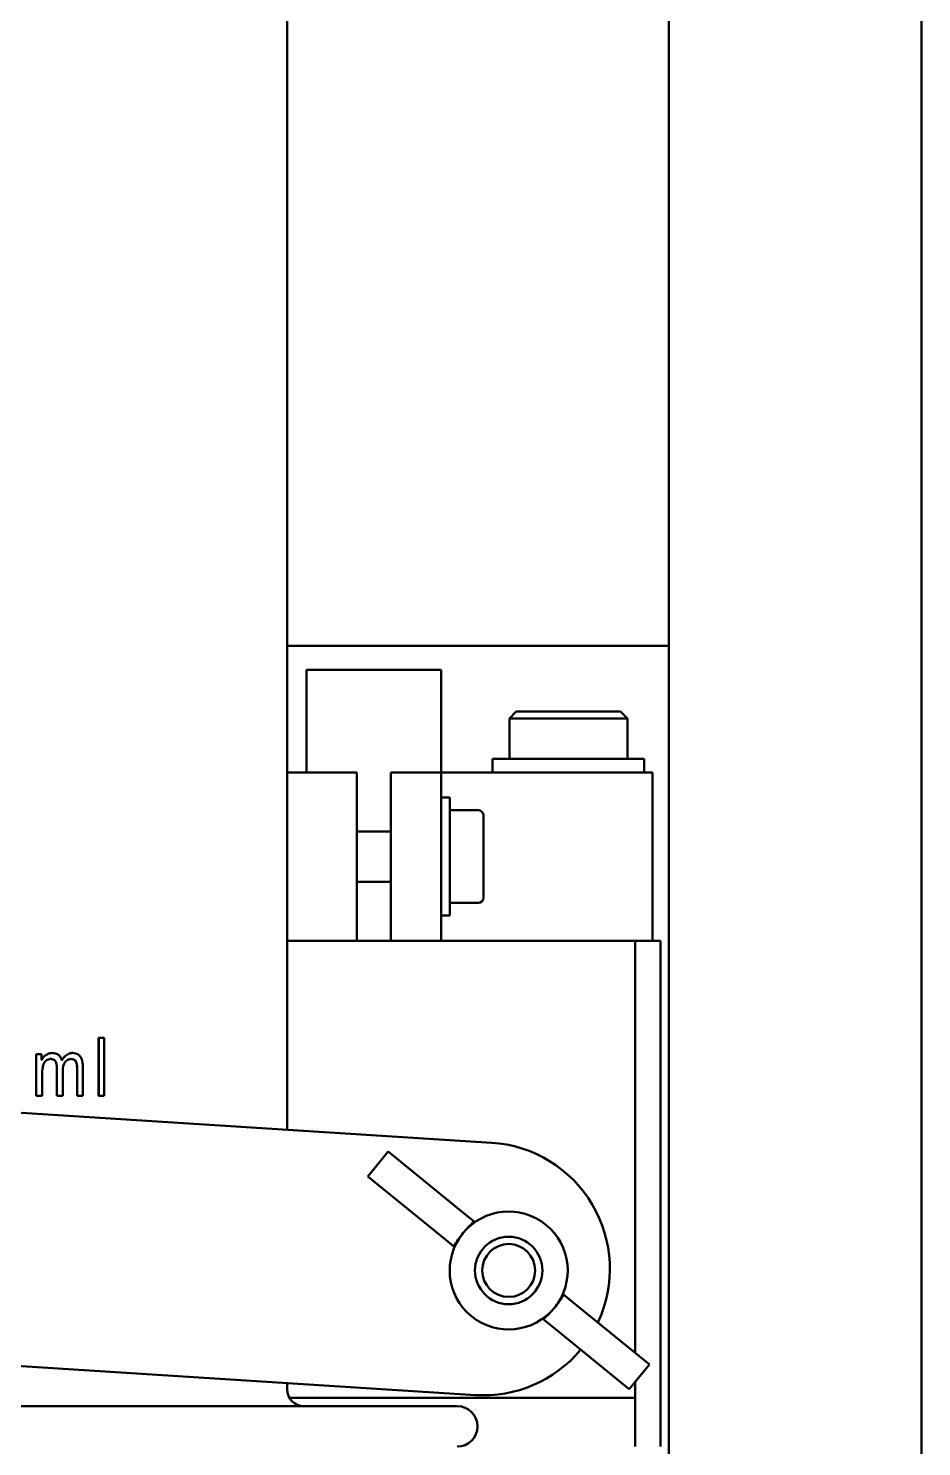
# Model space of a CAD drawing. Header units: millimetres. Extents: x -2015 to 3360, y -4745 to 2376.
# Drawn here: x 930 to 983, y 1687.2 to 1771.4 of the extents above; entities that cross this region are included whole.
import ezdxf

# ---------------------------------------------------------------- set-up
doc = ezdxf.new("R2010")
doc.units = ezdxf.units.MM
doc.header["$LTSCALE"] = 8
doc.layers.add('Visible (ISO)', color=7, linetype='Continuous', lineweight=50)

msp = doc.modelspace()

# ---------------------------------------------------------------- linework, layer by layer
at = {"layer": 'Visible (ISO)'}
for p, q in [((945.334, 1811.448), (945.334, 1706.026)), ((967.984, 1783.305), (967.984, 1664.305)), ((982.984, 1664.305), (982.984, 1783.305)), ((967.984, 1734.725), (945.334, 1734.725)), ((946.484, 1733.305), (954.484, 1733.305)), ((946.484, 1733.305), (946.484, 1727.225)), ((954.484, 1733.305), (954.484, 1727.225)), ((958.926, 1730.825), (958.526, 1730.425)), ((965.126, 1730.825), (958.926, 1730.825)), ((965.126, 1730.825), (965.526, 1730.425)), ((958.526, 1730.425), (965.526, 1730.425)), ((958.526, 1730.425), (958.526, 1728.025)), ((965.526, 1730.425), (965.526, 1728.025)), ((966.526, 1728.025), (957.526, 1728.025)), ((957.526, 1728.025), (957.526, 1727.225)), ((966.526, 1728.025), (966.526, 1727.225)), ((945.334, 1727.225), (945.484, 1727.225)), ((949.484, 1727.225), (945.484, 1727.225)), ((949.484, 1727.225), (949.484, 1717.225)), ((953.984, 1727.225), (951.484, 1727.225)), ((951.484, 1727.225), (951.484, 1717.225)), ((953.984, 1727.225), (954.484, 1727.225)), ((954.984, 1727.225), (954.484, 1727.225)), ((954.484, 1717.225), (954.484, 1727.225)), ((954.984, 1727.225), (963.026, 1727.225)), ((963.026, 1727.225), (967.026, 1727.225)), ((967.026, 1717.225), (967.026, 1727.225)), ((954.484, 1725.725), (954.984, 1725.725)), ((954.984, 1725.725), (954.984, 1718.725)), ((956.684, 1724.975), (954.984, 1724.975)), ((956.984, 1724.675), (956.984, 1719.775)), ((951.484, 1723.725), (949.484, 1723.725)), ((951.484, 1720.725), (949.484, 1720.725)), ((956.684, 1719.475), (954.984, 1719.475)), ((954.484, 1718.725), (954.984, 1718.725)), ((965.984, 1717.225), (945.334, 1717.225)), ((965.984, 1692.794), (965.984, 1717.225)), ((965.984, 1717.225), (967.484, 1717.225)), ((967.484, 1717.225), (967.484, 1687.225)), ((934.155, 1708.031), (934.155, 1711.479)), ((934.155, 1711.479), (934.16, 1711.479)), ((934.16, 1708.031), (934.16, 1711.479)), ((934.487, 1711.479), (934.16, 1711.479)), ((934.487, 1711.479), (934.487, 1708.031)), ((930.452, 1708.031), (930.452, 1710.512)), ((930.452, 1710.512), (930.455, 1710.512)), ((930.455, 1708.031), (930.455, 1710.512)), ((930.772, 1710.512), (930.455, 1710.512)), ((930.772, 1710.512), (930.772, 1710.173)), ((931.392, 1710.577), (931.394, 1710.577)), ((932.595, 1710.577), (932.598, 1710.577)), ((930.772, 1710.173), (930.78, 1710.173)), ((931.678, 1708.031), (931.678, 1709.657)), ((931.681, 1708.031), (931.681, 1709.657)), ((932.878, 1708.031), (932.878, 1709.61)), ((932.882, 1708.031), (932.882, 1709.61)), ((933.22, 1709.742), (933.22, 1708.031)), ((930.807, 1709.329), (930.807, 1708.031)), ((932.027, 1709.483), (932.027, 1708.031)), ((957.463, 1705.255), (912.553, 1708.11)), ((930.452, 1708.031), (930.455, 1708.031)), ((930.455, 1708.031), (930.807, 1708.031)), ((931.678, 1708.031), (931.681, 1708.031)), ((931.681, 1708.031), (932.027, 1708.031)), ((932.878, 1708.031), (932.882, 1708.031)), ((932.882, 1708.031), (933.22, 1708.031)), ((934.155, 1708.031), (934.16, 1708.031)), ((934.16, 1708.031), (934.487, 1708.031)), ((951.329, 1704.726), (950.129, 1703.252)), ((951.329, 1704.726), (955.953, 1700.961)), ((954.753, 1699.488), (950.129, 1703.252)), ((956.429, 1700.573), (955.953, 1700.961)), ((954.753, 1699.488), (955.229, 1699.1)), ((961.738, 1696.251), (962.214, 1695.863)), ((966.838, 1692.098), (962.214, 1695.863)), ((961.015, 1694.389), (960.538, 1694.777)), ((961.015, 1694.389), (965.639, 1690.625)), ((911.602, 1693.141), (956.511, 1690.285)), ((965.639, 1690.625), (966.838, 1692.098)), ((945.334, 1690.996), (945.334, 1690.625)), ((965.984, 1690.125), (965.984, 1691.048)), ((918.784, 1689.625), (933.183, 1689.625)), ((946.354, 1689.625), (933.183, 1689.625)), ((945.468, 1690.125), (965.984, 1690.125)), ((946.354, 1689.625), (955.434, 1689.625)), ((965.984, 1690.125), (965.984, 1687.225))]:
    msp.add_line(p, q, dxfattribs=at)
for radius in [2, 1.571]:
    msp.add_circle((958.484, 1697.675), radius, dxfattribs=at)
for centre, radius, start, end in [((956.684, 1724.675), 0.3, 0, 90), ((956.684, 1719.775), 0.3, 270, 0), ((956.987, 1697.77), 7.5, 334.9028, 86.36219), ((958.484, 1697.675), 3.5, 320.84816, 140.84816), ((958.484, 1697.675), 3.5, 140.84816, 320.84816), ((956.987, 1697.77), 7.5, 266.36219, 320.24733), ((946.334, 1690.625), 1, 180, 270), ((955.434, 1688.425), 1.2, 270, 90)]:
    msp.add_arc(centre, radius, start, end, dxfattribs=at)
for centre, major_axis, ratio, start_param, end_param in [((932.503, 1709.946), (-0.32, -0.056), 0.845518, 4.507185, 4.92168), ((932.637, 1710.04), (-0.141, 0.104), 0.861775, 4.422243, 4.885531), ((932.64, 1710.04), (-0.142, 0.103), 0.861603, 4.420649, 4.883953), ((932.505, 1709.906), (-0.225, 0.317), 0.872176, 4.527609, 4.790447), ((932.508, 1709.906), (-0.226, 0.316), 0.872323, 4.525828, 4.788666), ((931.636, 1709.695), (0, 1.326), 0.934923, 4.780774, 4.87408), ((931.428, 1709.695), (-1.451, -0.003), 0.986101, 3.202318, 3.288671), ((930.462, 1709.61), (0, 2.586), 0.934476, 4.712464, 4.780373), ((964.307, 1692.934), (8.537, -6.951), 0.731283, 3.023313, 3.141593), ((964.307, 1692.934), (8.537, -6.951), 0.731283, 3.141593, 3.259872), ((952.661, 1702.416), (8.537, -6.951), 0.731283, 0, 0.118279), ((952.661, 1702.416), (8.537, -6.951), 0.731283, 6.164906, 6.283185)]:
    msp.add_ellipse(centre, major_axis=major_axis, ratio=ratio, start_param=start_param, end_param=end_param, dxfattribs=at)
for points, knots in [([(930.777, 1710.173), (930.817, 1710.25), (930.871, 1710.32), (930.935, 1710.38), (930.999, 1710.44), (931.074, 1710.49), (931.155, 1710.526)], [-2.6810281, -2.6810281, -2.6810281, -2.6810281, -2.3451111, -2.3451111, -2.3451111, -2.009194, -2.009194, -2.009194, -2.009194]), ([(930.78, 1710.173), (930.82, 1710.251), (930.874, 1710.321), (931.003, 1710.441), (931.078, 1710.49), (931.158, 1710.526)], [0, 0, 0, 0, 0.0265228, 0.0265228, 0.05369435, 0.05369435, 0.05369435, 0.05369435]), ([(931.155, 1710.526), (931.193, 1710.543), (931.231, 1710.556), (931.31, 1710.573), (931.351, 1710.577), (931.392, 1710.577)], [0, 0, 0, 0, 0.01256489, 0.01256489, 0.02521383, 0.02521383, 0.02521383, 0.02521383]), ([(931.158, 1710.526), (931.195, 1710.543), (931.234, 1710.556), (931.313, 1710.573), (931.354, 1710.577), (931.394, 1710.577)], [0, 0, 0, 0, 0.01257094, 0.01257094, 0.02522647, 0.02522647, 0.02522647, 0.02522647]), ([(931.394, 1710.577), (931.438, 1710.577), (931.481, 1710.573), (931.566, 1710.558), (931.608, 1710.546), (931.649, 1710.531)], [0, 0, 0, 0, 0.01356114, 0.01356114, 0.02705738, 0.02705738, 0.02705738, 0.02705738]), ([(931.649, 1710.531), (931.67, 1710.524), (931.69, 1710.514), (931.729, 1710.493), (931.747, 1710.481), (931.765, 1710.468)], [0, 0, 0, 0, 0.00691973, 0.00691973, 0.01377328, 0.01377328, 0.01377328, 0.01377328]), ([(931.765, 1710.468), (931.783, 1710.455), (931.8, 1710.44), (931.831, 1710.408), (931.846, 1710.391), (931.859, 1710.373)], [0, 0, 0, 0, 0.00689599, 0.00689599, 0.01371259, 0.01371259, 0.01371259, 0.01371259]), ([(931.974, 1710.144), (932.016, 1710.225), (932.072, 1710.3), (932.138, 1710.364), (932.206, 1710.429), (932.284, 1710.484), (932.369, 1710.525)], [-2.6708924, -2.6708924, -2.6708924, -2.6708924, -2.3537134, -2.3537134, -2.3537134, -2.0316343, -2.0316343, -2.0316343, -2.0316343]), ([(931.975, 1710.14), (932.018, 1710.224), (932.075, 1710.3), (932.21, 1710.43), (932.288, 1710.484), (932.372, 1710.525)], [0, 0, 0, 0, 0.02856495, 0.02856495, 0.05780685, 0.05780685, 0.05780685, 0.05780685]), ([(932.369, 1710.525), (932.404, 1710.542), (932.441, 1710.555), (932.517, 1710.572), (932.556, 1710.577), (932.595, 1710.577)], [0, 0, 0, 0, 0.01233178, 0.01233178, 0.02475417, 0.02475417, 0.02475417, 0.02475417]), ([(932.372, 1710.525), (932.407, 1710.542), (932.444, 1710.555), (932.52, 1710.572), (932.559, 1710.577), (932.598, 1710.577)], [0, 0, 0, 0, 0.01233764, 0.01233764, 0.02476646, 0.02476646, 0.02476646, 0.02476646]), ([(932.941, 1710.481), (932.965, 1710.467), (932.988, 1710.45), (933.03, 1710.412), (933.049, 1710.391), (933.065, 1710.368)], [0, 0, 0, 0, 0.00885213, 0.00885213, 0.01757317, 0.01757317, 0.01757317, 0.01757317]), ([(930.864, 1709.846), (930.845, 1709.761), (930.831, 1709.676), (930.812, 1709.503), (930.807, 1709.416), (930.807, 1709.329)], [0, 0, 0, 0, 0.02609156, 0.02609156, 0.05213405, 0.05213405, 0.05213405, 0.05213405]), ([(930.952, 1710.034), (930.931, 1710.006), (930.912, 1709.976), (930.883, 1709.913), (930.871, 1709.88), (930.864, 1709.846)], [0, 0, 0, 0, 0.01059953, 0.01059953, 0.02106316, 0.02106316, 0.02106316, 0.02106316]), ([(931.173, 1710.196), (931.13, 1710.18), (931.088, 1710.158), (931.014, 1710.103), (930.98, 1710.071), (930.952, 1710.034)], [0, 0, 0, 0, 0.01436755, 0.01436755, 0.02844595, 0.02844595, 0.02844595, 0.02844595]), ([(931.322, 1710.222), (931.296, 1710.222), (931.271, 1710.22), (931.221, 1710.211), (931.197, 1710.205), (931.173, 1710.196)], [0, 0, 0, 0, 0.00787238, 0.00787238, 0.01570652, 0.01570652, 0.01570652, 0.01570652]), ([(931.508, 1710.17), (931.479, 1710.187), (931.449, 1710.2), (931.386, 1710.218), (931.353, 1710.222), (931.32, 1710.222)], [0, 0, 0, 0, 0.01023308, 0.01023308, 0.020436, 0.020436, 0.020436, 0.020436]), ([(931.511, 1710.17), (931.482, 1710.187), (931.452, 1710.2), (931.388, 1710.218), (931.355, 1710.222), (931.322, 1710.222)], [0, 0, 0, 0, 0.01023759, 0.01023759, 0.02058355, 0.02058355, 0.02058355, 0.02058355]), ([(931.584, 1710.102), (931.574, 1710.116), (931.562, 1710.128), (931.536, 1710.151), (931.522, 1710.161), (931.508, 1710.17)], [0, 0, 0, 0, 0.00523024, 0.00523024, 0.01053529, 0.01053529, 0.01053529, 0.01053529]), ([(931.587, 1710.102), (931.577, 1710.116), (931.565, 1710.128), (931.539, 1710.151), (931.525, 1710.161), (931.511, 1710.17)], [0, 0, 0, 0, 0.00523156, 0.00523156, 0.01053842, 0.01053842, 0.01053842, 0.01053842]), ([(931.641, 1709.984), (931.636, 1710.006), (931.628, 1710.026), (931.609, 1710.066), (931.598, 1710.085), (931.584, 1710.102)], [0, 0, 0, 0, 0.00661057, 0.00661057, 0.01330813, 0.01330813, 0.01330813, 0.01330813]), ([(931.643, 1709.984), (931.639, 1710.006), (931.631, 1710.026), (931.612, 1710.066), (931.601, 1710.085), (931.587, 1710.102)], [0, 0, 0, 0, 0.006611, 0.006611, 0.01330958, 0.01330958, 0.01330958, 0.01330958]), ([(931.678, 1709.657), (931.678, 1709.712), (931.674, 1709.767), (931.662, 1709.876), (931.653, 1709.931), (931.641, 1709.984)], [0, 0, 0, 0, 0.01651504, 0.01651504, 0.03302972, 0.03302972, 0.03302972, 0.03302972]), ([(931.681, 1709.657), (931.681, 1709.712), (931.677, 1709.767), (931.665, 1709.876), (931.656, 1709.931), (931.643, 1709.984)], [0, 0, 0, 0, 0.01651522, 0.01651522, 0.03303008, 0.03303008, 0.03303008, 0.03303008]), ([(932.09, 1709.895), (932.069, 1709.829), (932.053, 1709.76), (932.032, 1709.622), (932.027, 1709.553), (932.027, 1709.483)], [0, 0, 0, 0, 0.02102037, 0.02102037, 0.04196345, 0.04196345, 0.04196345, 0.04196345]), ([(932.174, 1710.048), (932.155, 1710.026), (932.138, 1710.001), (932.11, 1709.95), (932.098, 1709.923), (932.09, 1709.895)], [0, 0, 0, 0, 0.00895299, 0.00895299, 0.01778802, 0.01778802, 0.01778802, 0.01778802]), ([(932.39, 1710.199), (932.348, 1710.184), (932.308, 1710.163), (932.236, 1710.112), (932.202, 1710.082), (932.174, 1710.048)], [0, 0, 0, 0, 0.01397254, 0.01397254, 0.02768872, 0.02768872, 0.02768872, 0.02768872]), ([(932.7, 1710.178), (932.672, 1710.192), (932.642, 1710.204), (932.582, 1710.218), (932.551, 1710.222), (932.52, 1710.222)], [0, 0, 0, 0, 0.00998193, 0.00998193, 0.0198656, 0.0198656, 0.0198656, 0.0198656]), ([(932.704, 1710.178), (932.676, 1710.192), (932.646, 1710.204), (932.585, 1710.219), (932.553, 1710.222), (932.521, 1710.222)], [0, 0, 0, 0, 0.00998653, 0.00998653, 0.02005575, 0.02005575, 0.02005575, 0.02005575]), ([(932.86, 1709.908), (932.856, 1709.931), (932.851, 1709.954), (932.837, 1709.999), (932.828, 1710.021), (932.818, 1710.041)], [0, 0, 0, 0, 0.00704239, 0.00704239, 0.01413551, 0.01413551, 0.01413551, 0.01413551]), ([(932.863, 1709.908), (932.86, 1709.931), (932.854, 1709.954), (932.84, 1709.999), (932.832, 1710.021), (932.821, 1710.041)], [0, 0, 0, 0, 0.00704262, 0.00704262, 0.01413632, 0.01413632, 0.01413632, 0.01413632]), ([(932.882, 1709.61), (932.882, 1709.639), (932.881, 1709.668), (932.88, 1709.727), (932.878, 1709.756), (932.876, 1709.785)], [0, 0, 0, 0, 0.00878071, 0.00878071, 0.01756294, 0.01756294, 0.01756294, 0.01756294]), ([(933.065, 1710.368), (933.085, 1710.341), (933.103, 1710.313), (933.133, 1710.252), (933.146, 1710.221), (933.155, 1710.189)], [0, 0, 0, 0, 0.01031778, 0.01031778, 0.02051848, 0.02051848, 0.02051848, 0.02051848]), ([(933.155, 1710.189), (933.177, 1710.116), (933.193, 1710.042), (933.215, 1709.893), (933.22, 1709.817), (933.22, 1709.742)], [0, 0, 0, 0, 0.02275312, 0.02275312, 0.0454274, 0.0454274, 0.0454274, 0.0454274])]:
    msp.add_open_spline(points, degree=3, knots=knots, dxfattribs=at)
for points in [[(932.598, 1710.577), (932.719, 1710.577), (932.839, 1710.543), (932.941, 1710.481)], [(931.859, 1710.373), (931.911, 1710.303), (931.95, 1710.224), (931.975, 1710.14)]]:
    msp.add_open_spline(points, degree=3, dxfattribs=at)

doc.saveas('drawing.dxf')
